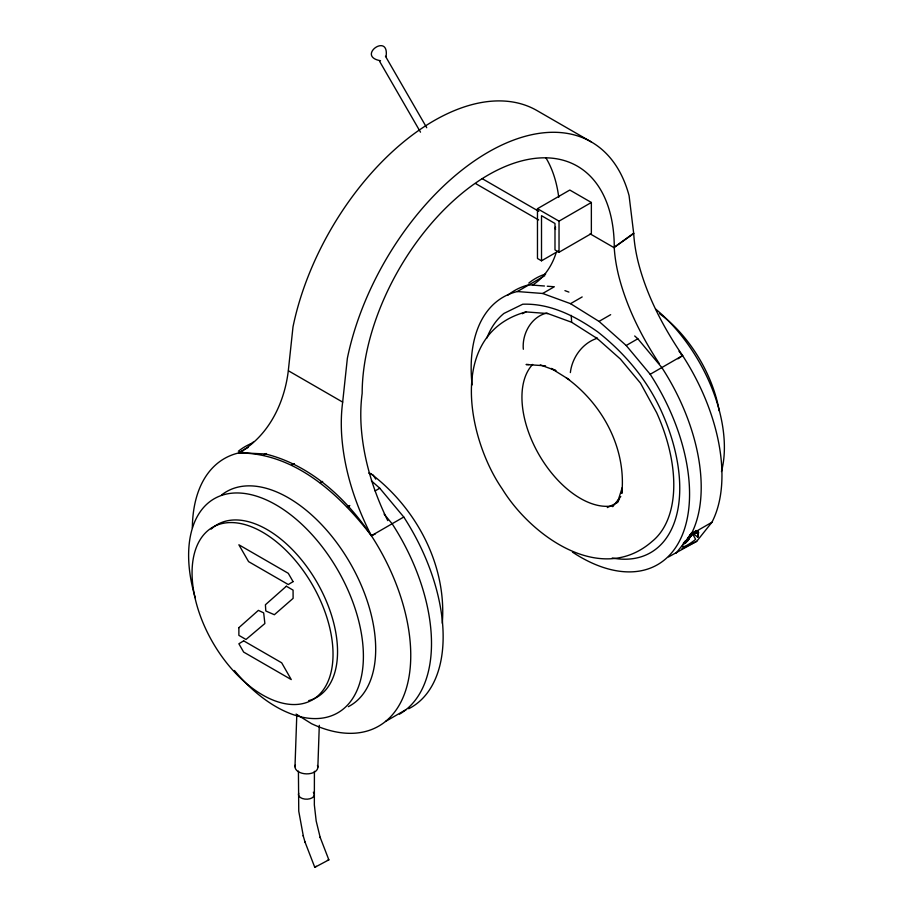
<?xml version="1.0" encoding="UTF-8"?>
<svg xmlns="http://www.w3.org/2000/svg" width="913" height="913" viewBox="0 0 913 913"><rect width="100%" height="100%" fill="white"/><g stroke="black" fill="none" stroke-linecap="round" stroke-linejoin="round"><path stroke-width="1.37" d="M294.99 766.749L296.793 715.05M317.85 767.262L319.299 725.344M442.28 623.214C446.891 565.181 416.271 507.868 370.381 473.356M597.319 338.586L571.641 322.266L546.567 313.102C531.115 316.914 521.894 334.044 523.332 349.268M692.899 533.386L697.829 537.221L697.646 530.727L691.107 534.71L687.363 541.169L684.933 543.452L683.312 543.338L685.709 540.553M314.414 771.302L314.346 804.901L316.183 821.004L320.269 837.803L320.098 837.198L328.851 859.852L314.791 867.35L316.229 866.232M288.36 370.221L292.993 326.911A206.235 119.067 -60 0 1 536.97 110.564L591.339 141.949M296.109 714.08L311.538 723.689A154.445 89.166 60 0 0 405.84 689.966A154.445 89.166 60 0 0 371.386 535.726C355.043 503.885 343.653 469.065 341.553 433.184A155.655 99.186 65.8 0 1 342.672 402.108L347.362 358.307A206.235 119.067 -60 0 1 488.215 152.163A206.235 119.067 -60 0 1 629.08 195.656L633.713 233.602A155.655 79.465 54.8 0 0 638.061 261.529C646.564 295.424 663.032 326.808 682.582 355.579A154.445 89.166 60 0 1 711.923 522.27L696.71 541.329L668.578 556.919M697.829 537.221L698.559 532.473L697.646 530.727M570.363 372.584C572.086 357.519 582.597 342.854 597.33 338.255M555.994 253.209C551.931 265.9 544.114 277.735 532.747 284.959M386.051 56.686C389.703 31.761 355.648 56.286 380.527 60.726M689.806 534.904L686.085 542.584L691.198 533.215M691.198 533.523L687.363 541.169L692.374 532.621M686.724 539.948L684.933 543.452L688.299 537.255M619.471 498.886L617.508 502.401L622.21 487.645L621.81 493.397C626.444 448.306 602.466 403.877 566.265 377.811M692.579 532.405L688.687 539.286L693.435 532.359M685.389 541.318L683.985 543.714L685.446 541.283M692.887 532.987L689.966 537.095L696.003 530.442M612.691 506.681L620.783 496.546M675.962 553.301L691.175 534.242L711.923 522.27M692.065 533.843L693.983 532.108M659.186 363.431C641.325 336.338 626.512 306.848 618.558 275.269A155.655 79.465 54.8 0 1 614.221 247.343L633.656 233.169M614.221 247.343L633.713 233.602M677.994 358.82L682.582 355.579L679.021 351.322M192.346 527.965A154.445 89.166 60 0 1 238.521 452.985C268.251 436.654 284.457 403.409 288.303 370.712L342.672 402.108M537.472 208.7L569.803 190.041L591.362 202.481L591.362 233.591L559.03 252.25L554.99 249.922L554.99 223.48L541.512 215.696L541.512 260.81L537.472 258.482L537.472 208.7L559.03 221.14L591.362 202.481M541.512 260.81L558.277 251.132M472.101 384.955A154.445 89.166 60 0 1 517.34 291.544L544.844 275.669M248.29 447.347L238.521 452.985C294.294 452.563 339.408 494.013 371.386 535.726L375.277 533.968M517.34 291.544L542.676 293.472L554.317 286.762L547.275 286.226M266.299 453.51L263.857 454.914L265.637 454.001C310.546 465.174 346.05 498.224 371.386 535.726L403.763 517.02L379.762 488.227L371.397 480.82M542.676 293.472L570.534 303.664L582.174 296.942M294.157 463.69L291.715 465.105L294.066 463.895M570.534 303.664L599.019 321.399L610.66 314.677M322.643 481.436L320.212 482.84L322.426 481.699M599.019 321.399L626.192 345.491L637.833 338.769L661.834 367.562A154.445 89.166 60 0 1 691.175 534.242M349.816 505.517L347.374 506.932L348.8 506.201M375.106 490.92L379.762 488.227M572.485 552.137A154.445 89.166 60 0 0 681.657 536.513A154.445 89.166 60 0 0 650.193 374.284L682.582 355.579L680.699 353.514M385.514 721.464L406.251 709.492M522.259 313.741L526.002 311.904L547.88 313.57M607.305 507.582L617.074 502.789M681.931 548.565L696.71 541.329M240.393 452.106L242.995 450.942M327.47 860.331L328.851 859.852M526.002 311.904C447.062 333.462 467.216 438.445 502.287 489.003C530.887 535.68 600.845 586.397 652.19 541.363A132.123 76.281 60 0 0 656.652 412.699L640.481 383.14L620.384 359.037L596.029 337.445M691.107 534.71L698.559 532.473L695.9 532.53M695.615 532.564L698.08 532.519M545.529 365.828L526.071 364.515L528.878 364.561M239.092 452.688L265.637 454.001M544.456 286.009L528.981 284.822A154.445 89.166 60 0 0 508.039 295.082M564.93 290.631L568.902 292.092M612.201 558.003A140.545 81.143 60 0 0 661.526 411.535C647.328 379.876 624.709 353.103 597.547 331.739C575.521 316.297 550.379 303.184 522.738 304.223L503.953 313.421A140.545 81.143 60 0 0 486.834 338.118M540.302 364.915L555.971 370.644L551.201 368.43L569.507 379.831M368.749 473.094L373.063 475.034L375.757 479.131M590.106 233.831L614.278 247.788A178.263 102.918 -60 0 0 488.215 174.999A178.263 102.918 -60 0 0 362.164 393.332A155.655 99.186 65.8 0 0 361.046 424.408C363.032 457.904 373.029 490.589 387.763 520.615M482.178 178.64L538.773 211.314M475.673 183.604L538.636 219.953M634.695 335.984L637.833 338.769M626.192 345.491L650.193 374.284M384.122 514.145L392.122 523.742A154.445 89.166 60 0 1 399.472 714.149M385.457 56.241L426.725 127.729M379.546 61.239L420.505 132.18M692.533 533.751L695.626 539.366A12.805 2.305 -37.4 0 1 683.289 546.773A12.805 2.305 -37.4 0 1 687.215 540.291M314.791 867.35L304.931 841.82M298.425 771.12L298.756 811.212L303.356 836.262M303.15 835.566L305.113 842.425M571.23 315.35L571.641 322.266M559.03 221.14L559.03 252.25M555.561 229.437A3.812 2.203 -60 0 1 555.561 227.052M195.291 597.844A123.597 71.351 60 0 1 267.555 500.461A123.597 71.351 60 0 1 361.662 675.243A123.597 71.351 60 0 1 234.413 670.507M211.12 529.141A99.665 57.542 60 0 1 317.462 583.145A99.665 57.542 60 0 1 308.662 700.648M221.517 495.029A123.597 71.351 60 0 1 348.332 560.011A123.597 71.351 60 0 1 348.332 706.673M612.828 505.745A82.627 47.704 60 0 1 538.51 453.818A82.627 47.704 60 0 1 532.667 364.424M528.787 283.11A154.445 89.166 60 0 1 545.689 273.968M659.517 313.638A99.665 57.542 60 0 1 719.204 410.827M655.625 309.051A123.597 71.351 60 0 1 721.464 471.53M545.871 157.755A178.263 102.918 -60 0 1 558.745 197.311M238.327 451.273A154.445 89.166 60 0 1 251.326 443.558M249.968 444.551A154.445 89.166 60 0 1 253.266 442.086M403.763 517.02A154.445 89.166 60 0 1 408.682 708.75M313.342 792.233A7.989 4.702 0.9 0 1 307.464 799.172A7.989 4.702 0.9 0 1 298.699 793.214M317.462 765.482A11.435 6.859 2 0 1 306.414 773.87A11.435 6.859 2 0 1 295.378 764.991M238.875 627.665L238.875 635.357L245.996 639.477L264.873 623.522L263.674 612.863L258.379 610.375L238.875 627.665M286.351 586.237L265.409 604.76L265.797 610.98L274.357 614.723L293.107 598.357L293.073 590.118L286.351 586.237M293.073 581.615L288.28 584.548L248.576 561.621L238.875 544.787L288.28 573.307L293.073 581.615M243.657 640.846L238.875 643.779L243.657 652.087L291.258 679.569L281.683 662.804L243.657 640.846M192.312 579.846A99.665 57.542 60 0 0 302.785 703.603A99.665 57.542 60 0 0 292.525 557.215A99.665 57.542 60 0 0 192.312 579.846"/></g></svg>
